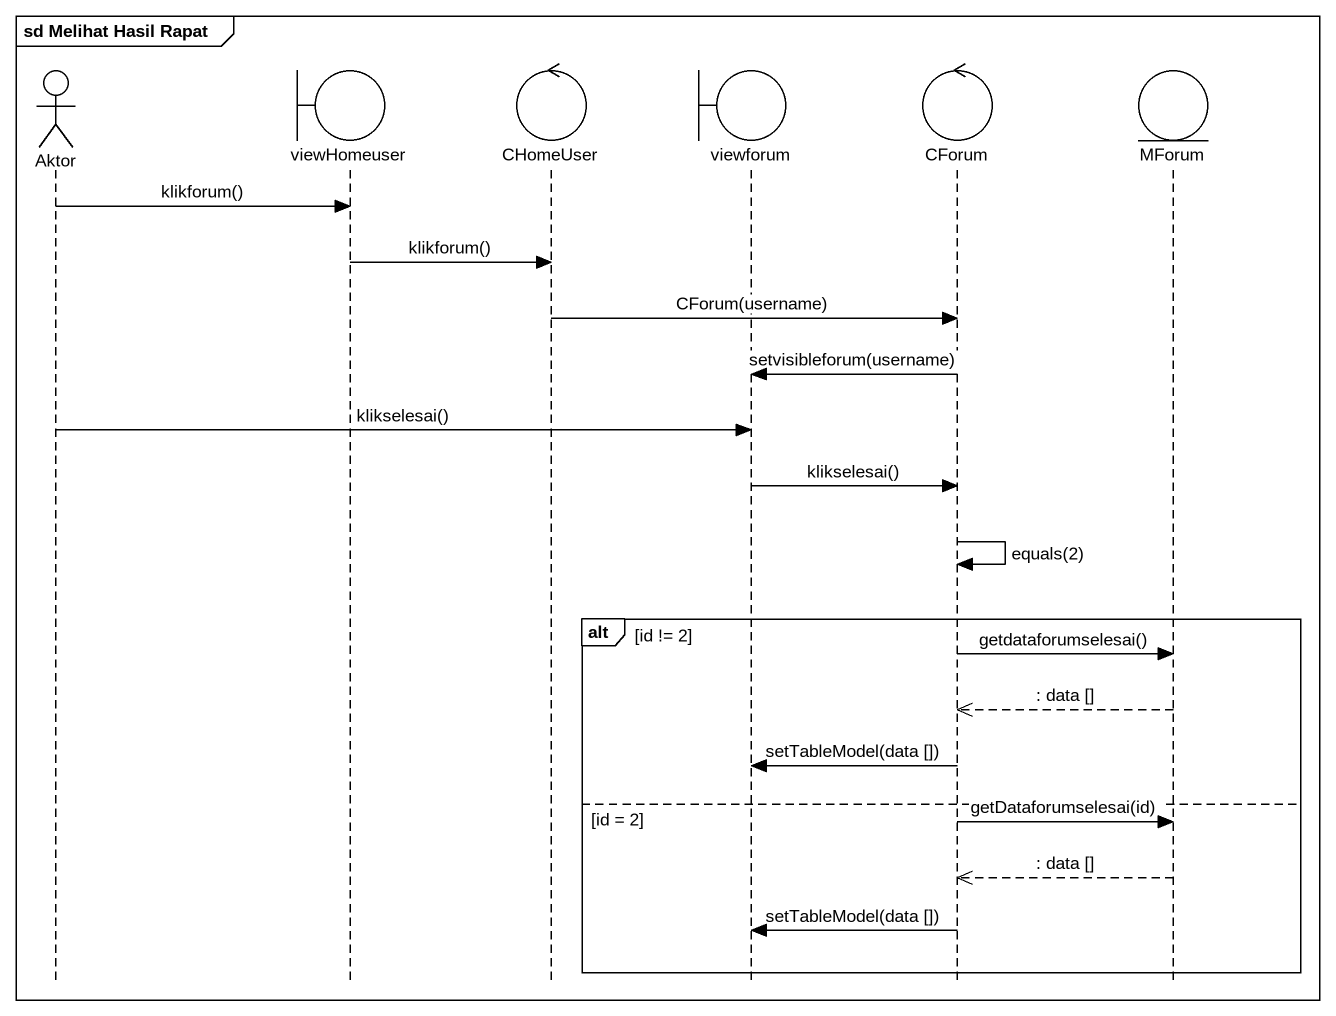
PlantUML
@startuml
mainframe sd Melihat Hasil Rapat
hide footbox
actor Aktor
boundary viewHomeuser
control CHomeUser
boundary viewforum
control CForum
entity MForum

Aktor -> viewHomeuser : klikforum()
viewHomeuser -> CHomeUser : klikforum()
CHomeUser -> CForum : CForum(username)
CForum -> viewforum : setvisibleforum(username)
Aktor -> viewforum : klikselesai()
viewforum -> CForum : klikselesai()
CForum -> CForum : equals(2)
alt id != 2
  CForum -> MForum : getdataforumselesai()
  MForum -->> CForum : : data []
  CForum -> viewforum : setTableModel(data [])
else id = 2
  CForum -> MForum : getDataforumselesai(id)
  MForum -->> CForum : : data []
  CForum -> viewforum : setTableModel(data [])
end
@enduml
